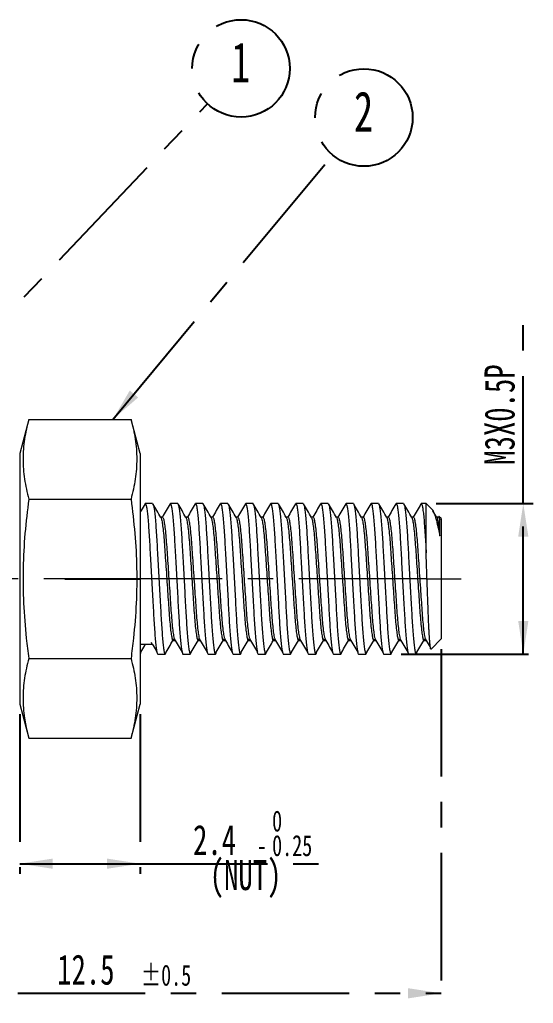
# Model space of a CAD drawing. Header units: millimetres. Extents: x 5 to 415, y 5 to 292.
# Drawn here: x 192 to 243.2, y 132.5 to 230.5 of the extents above; entities that cross this region are included whole.
import ezdxf

# ---------------------------------------------------------------- set-up
doc = ezdxf.new("R2010")
doc.units = ezdxf.units.MM
doc.linetypes.add('CENTERX2', pattern=[20.32, 12.7, -2.54, 2.54, -2.54])
doc.layers.add('CENTER_LINE', color=7, linetype='CENTERX2')
doc.styles.add('SLDTEXTSTYLE0', font='TXT', dxfattribs={"width": 0.7})
doc.dimstyles.new('SLDDIMSTYLE1', dxfattribs={"dimtxt": 3, "dimasz": 3.302, "dimexe": 0, "dimexo": 0.0625, "dimgap": 0.75, "dimtad": 1, "dimdec": 1, "dimlfac": 0.2, "dimrnd": 1e-09, "dimzin": 12, "dimdsep": 46, "dimtxsty": 'SLDTEXTSTYLE0', "dimsah": 1, "dimcen": 0.09, "dimadec": 0, "dimazin": 3, "dimtol": 1, "dimtp": 0.5, "dimtm": 0.5, "dimtfac": 1, "dimtdec": 1, "dimtofl": 0, "dimtmove": 0, "dimatfit": 3, "dimfxl": 1, "dimfrac": 2, "dimtolj": 1, "dimarcsym": 0})
doc.dimstyles.new('SLDDIMSTYLE2', dxfattribs={"dimtxt": 3, "dimasz": 3.302, "dimexe": 0, "dimexo": 0.0625, "dimgap": 0.75, "dimtad": 1, "dimlfac": 0.2, "dimrnd": 1e-09, "dimzin": 12, "dimdsep": 46, "dimtxsty": 'SLDTEXTSTYLE0', "dimsah": 1, "dimcen": 0.09, "dimadec": 0, "dimazin": 3, "dimtfac": 1, "dimtofl": 0, "dimtmove": 0, "dimatfit": 3, "dimfxl": 1, "dimfrac": 2, "dimtolj": 1, "dimtzin": 12, "dimarcsym": 0})
doc.dimstyles.new('SLDDIMSTYLE5', dxfattribs={"dimtxt": 3, "dimasz": 3.302, "dimexe": 0, "dimexo": 0.0625, "dimgap": 0.75, "dimtad": 1, "dimlfac": 0.2, "dimrnd": 1e-09, "dimzin": 12, "dimdsep": 46, "dimtxsty": 'SLDTEXTSTYLE0', "dimsah": 1, "dimcen": 0.09, "dimadec": 0, "dimazin": 3, "dimtol": 1, "dimtm": 0.25, "dimtfac": 1, "dimtofl": 0, "dimtmove": 0, "dimatfit": 3, "dimfxl": 1, "dimfrac": 2, "dimtolj": 1, "dimarcsym": 0})
doc.dimstyles.new('SLDDIMSTYLE6', dxfattribs={"dimtxt": 0.18, "dimasz": 3.302, "dimexe": 0, "dimexo": 0.0625, "dimgap": 0, "dimtad": 0, "dimtih": 1, "dimtoh": 1, "dimdec": 0, "dimrnd": 1e-09, "dimzin": 0, "dimdsep": 46, "dimtxsty": 'Standard', "dimsah": 1, "dimcen": 0.09, "dimadec": 0, "dimazin": 0, "dimtfac": 3.302, "dimtdec": 0, "dimtofl": 0, "dimtmove": 0, "dimatfit": 3, "dimfxl": 1, "dimfrac": 2, "dimtolj": 1, "dimtzin": 0, "dimarcsym": 0})

# ---------------------------------------------------------------- blocks, each defined once
blk = doc.blocks.new('_D_1')
at = {"layer": 'CENTER_LINE'}
for p, q in [((234.045, 167.784), (234.045, 132.478)), ((171.545, 141.284), (171.545, 132.478)), ((171.545, 133.478), (234.045, 133.478))]:
    blk.add_line(p, q, dxfattribs=at)
for points in [[(171.545, 133.478), (174.847, 132.97), (174.847, 133.986)], [(234.045, 133.478), (230.743, 133.986), (230.743, 132.97)]]:
    blk.add_solid(points, dxfattribs=at)
at = {"layer": 'CENTER_LINE', "attachment_point": 1, "style": 'SLDTEXTSTYLE0'}
for s, insert, char_height in [('12.5', (195.784, 137.345), 3), ('±0.5', (204.138, 136.334), 2.1)]:
    blk.add_mtext(s, dxfattribs=dict(at, insert=insert, char_height=char_height))
blk = doc.blocks.new('_D_2')
at = {"layer": 'CENTER_LINE'}
for p, q in [((242.227, 182.284), (242.227, 200.589)), ((233.545, 182.284), (243.227, 182.284)), ((242.227, 167.284), (242.227, 182.284)), ((230.045, 167.284), (243.227, 167.284))]:
    blk.add_line(p, q, dxfattribs=at)
for points in [[(242.227, 182.284), (241.719, 178.982), (242.735, 178.982)], [(242.227, 167.284), (242.735, 170.586), (241.719, 170.586)]]:
    blk.add_solid(points, dxfattribs=at)
at = {"layer": 'CENTER_LINE', "insert": (238.36, 186.147), "char_height": 3, "attachment_point": 1, "rotation": 90, "style": 'SLDTEXTSTYLE0'}
blk.add_mtext('M3X0.5P', dxfattribs=at)
blk = doc.blocks.new('_D_5')
at = {"layer": 'CENTER_LINE'}
for p, q in [((192.045, 161.284), (192.045, 145.393)), ((204.045, 161.284), (204.045, 145.393)), ((192.045, 146.393), (204.045, 146.393)), ((204.045, 146.393), (222.233, 146.393))]:
    blk.add_line(p, q, dxfattribs=at)
for points in [[(192.045, 146.393), (195.347, 145.885), (195.347, 146.901)], [(204.045, 146.393), (200.743, 146.901), (200.743, 145.885)]]:
    blk.add_solid(points, dxfattribs=at)
at = {"layer": 'CENTER_LINE', "attachment_point": 1, "style": 'SLDTEXTSTYLE0'}
for s, insert, char_height in [('0', (217.198, 151.697), 2.1), ('2.4', (209.324, 150.261), 3), ('0.25', (217.198, 149.25), 2.1), ('-', (215.67, 149.25), 2.1), ('(NUT)', (210.985, 146.766), 3)]:
    blk.add_mtext(s, dxfattribs=dict(at, insert=insert, char_height=char_height))
blk = doc.blocks.new('SW_NOTE_0_2')
at = {"layer": 'CENTER_LINE', "color": 0}
blk.add_circle((3.343, 3.524), 4.857, dxfattribs=at)
at = {"layer": 'CENTER_LINE', "color": 0, "insert": (3.317, 6.128), "char_height": 4, "attachment_point": 2, "style": 'SLDTEXTSTYLE0'}
blk.add_mtext('1', dxfattribs=at)
blk = doc.blocks.new('SW_NOTE_0_3')
at = {"layer": 'CENTER_LINE', "color": 0}
blk.add_circle((3.106, 3.735), 4.857, dxfattribs=at)
at = {"layer": 'CENTER_LINE', "color": 0, "insert": (3.079, 6.339), "char_height": 4, "attachment_point": 2, "style": 'SLDTEXTSTYLE0'}
blk.add_mtext('2', dxfattribs=at)
blk = doc.blocks.new('SW_CENTERMARKSYMBOL_1')
at = {"layer": 'CENTER_LINE', "color": 0}
for p, q in [((0, 25), (0, 32.5)), ((0, 0), (0, 12.5)), ((-25, 0), (-32.5, 0)), ((0, 0), (-12.5, 0)), ((0, 0), (0, -12.5)), ((0, 0), (12.5, 0)), ((25, 0), (32.5, 0)), ((0, -25), (0, -32.5))]:
    blk.add_line(p, q, dxfattribs=at)

msp = doc.modelspace()

# ---------------------------------------------------------------- linework, layer by layer
at = {"color": 7, "linetype": 'Continuous', "lineweight": 18}
for p, q in [((192.95, 190.661), (192.045, 187.284)), ((192.95, 190.661), (203.14, 190.661)), ((204.045, 187.284), (203.14, 190.661)), ((192.045, 187.284), (192.045, 162.284)), ((204.045, 187.284), (204.045, 162.284)), ((192.95, 182.723), (203.14, 182.723)), ((205.295, 182.284), (204.564, 182.284)), ((207.795, 182.284), (207.064, 182.284)), ((210.295, 182.284), (209.564, 182.284)), ((212.795, 182.284), (212.064, 182.284)), ((215.295, 182.284), (214.564, 182.284)), ((217.795, 182.284), (217.064, 182.284)), ((220.295, 182.284), (219.564, 182.284)), ((222.795, 182.284), (222.064, 182.284)), ((225.295, 182.284), (224.564, 182.284)), ((227.795, 182.284), (227.064, 182.284)), ((230.295, 182.284), (229.564, 182.284)), ((232.545, 182.284), (232.064, 182.284)), ((233.139, 181.69), (232.545, 182.284)), ((232.545, 177.386), (232.545, 182.284)), ((233.614, 180.898), (233.224, 181.571)), ((206.283, 180.932), (206.095, 180.932)), ((208.783, 180.932), (208.595, 180.932)), ((211.283, 180.932), (211.095, 180.932)), ((213.783, 180.932), (213.595, 180.932)), ((216.283, 180.932), (216.095, 180.932)), ((218.783, 180.932), (218.595, 180.932)), ((221.283, 180.932), (221.095, 180.932)), ((223.783, 180.932), (223.595, 180.932)), ((226.283, 180.932), (226.095, 180.932)), ((228.783, 180.932), (228.595, 180.932)), ((231.283, 180.932), (231.095, 180.932)), ((233.783, 180.932), (233.595, 180.932)), ((233.793, 180.982), (233.764, 180.932)), ((234.045, 180.784), (233.827, 181.002)), ((234.045, 180.784), (234.045, 176.866)), ((234.045, 176.866), (234.045, 168.784)), ((207.326, 168.637), (207.533, 168.637)), ((207.326, 168.637), (207.533, 168.637)), ((209.826, 168.637), (210.033, 168.637)), ((209.826, 168.637), (210.033, 168.637)), ((212.326, 168.637), (212.533, 168.637)), ((212.326, 168.637), (212.533, 168.637)), ((214.826, 168.637), (215.033, 168.637)), ((214.826, 168.637), (215.033, 168.637)), ((217.326, 168.637), (217.533, 168.637)), ((217.326, 168.637), (217.533, 168.637)), ((219.826, 168.637), (220.033, 168.637)), ((219.826, 168.637), (220.033, 168.637)), ((222.326, 168.637), (222.533, 168.637)), ((222.326, 168.637), (222.533, 168.637)), ((224.826, 168.637), (225.033, 168.637)), ((224.826, 168.637), (225.033, 168.637)), ((227.326, 168.637), (227.533, 168.637)), ((227.326, 168.637), (227.533, 168.637)), ((229.826, 168.637), (230.033, 168.637)), ((229.826, 168.637), (230.033, 168.637)), ((232.326, 168.637), (232.533, 168.637)), ((232.326, 168.637), (232.533, 168.637)), ((233.034, 167.774), (234.045, 168.784)), ((204.045, 168.284), (205.252, 168.284)), ((192.95, 166.845), (203.14, 166.845)), ((205.814, 167.284), (206.545, 167.284)), ((208.314, 167.284), (209.045, 167.284)), ((210.814, 167.284), (211.545, 167.284)), ((213.314, 167.284), (214.045, 167.284)), ((215.814, 167.284), (216.545, 167.284)), ((218.314, 167.284), (219.045, 167.284)), ((220.814, 167.284), (221.545, 167.284)), ((223.314, 167.284), (224.045, 167.284)), ((225.814, 167.284), (226.545, 167.284)), ((228.314, 167.284), (229.045, 167.284)), ((230.814, 167.284), (231.545, 167.284)), ((192.045, 162.284), (192.95, 158.907)), ((203.14, 158.907), (204.045, 162.284)), ((192.95, 158.907), (203.14, 158.907))]:
    msp.add_line(p, q, dxfattribs=at)
for points, knots in [([(192.95, 190.661), (192.867, 190.335), (192.702, 189.684), (192.523, 188.7), (192.407, 187.712), (192.367, 186.719), (192.403, 185.722), (192.517, 184.722), (192.696, 183.722), (192.865, 183.056), (192.95, 182.723)], [0, 0, 0, 0, 0.123681, 0.247461, 0.371838, 0.496383, 0.621673, 0.747143, 0.873512, 1, 1, 1, 1]), ([(203.14, 190.661), (203.222, 190.335), (203.388, 189.684), (203.566, 188.7), (203.682, 187.712), (203.723, 186.719), (203.686, 185.722), (203.573, 184.722), (203.393, 183.722), (203.224, 183.056), (203.14, 182.723)], [0, 0, 0, 0, 0.1236809, 0.2474607, 0.3718383, 0.496383, 0.6216733, 0.747143, 0.8735121, 1, 1, 1, 1]), ([(192.95, 182.723), (192.811, 181.582), (192.533, 179.298), (192.352, 175.834), (192.399, 172.345), (192.634, 169.343), (192.865, 167.514), (192.95, 166.845)], [0, 0, 0, 0, 0.216338, 0.433315, 0.652732, 0.873079, 1, 1, 1, 1]), ([(203.14, 182.723), (203.278, 181.582), (203.556, 179.298), (203.737, 175.834), (203.69, 172.345), (203.455, 169.343), (203.224, 167.514), (203.14, 166.845)], [0, 0, 0, 0, 0.2163377, 0.4333151, 0.6527321, 0.873079, 1, 1, 1, 1]), ([(204.533, 182.257), (204.402, 182.03), (204.239, 181.75), (204.076, 181.469), (204.045, 181.415)], [0, 0, 0, 0, 0.807184, 1, 1, 1, 1]), ([(204.532, 182.235), (204.543, 182.257), (204.573, 182.316), (204.621, 182.219), (204.684, 181.956), (204.75, 181.498), (204.817, 180.869), (204.882, 180.091), (204.944, 179.198), (204.999, 178.21), (205.059, 177.135), (205.123, 175.982), (205.189, 174.784), (205.256, 173.586), (205.32, 172.433), (205.379, 171.359), (205.435, 170.37), (205.496, 169.477), (205.561, 168.699), (205.628, 168.069), (205.694, 167.616), (205.757, 167.335), (205.795, 167.301), (205.814, 167.284)], [0, 0, 0, 0, 0.0263893, 0.0737321, 0.1224736, 0.1720523, 0.2218448, 0.2712115, 0.319545, 0.3665207, 0.4143868, 0.4634736, 0.5131947, 0.5629157, 0.6120025, 0.6598686, 0.7068443, 0.7551778, 0.8045445, 0.854337, 0.9039157, 0.9526572, 1, 1, 1, 1]), ([(206.114, 180.898), (205.983, 181.125), (205.72, 181.578), (205.457, 182.03), (205.326, 182.257)], [0, 0, 0, 0, 0.499837, 1, 1, 1, 1]), ([(205.327, 182.235), (205.335, 182.226), (205.363, 182.194), (205.415, 181.948), (205.481, 181.5), (205.548, 180.869), (205.613, 180.091), (205.674, 179.198), (205.729, 178.21), (205.789, 177.135), (205.853, 175.982), (205.92, 174.784), (205.986, 173.586), (206.05, 172.433), (206.11, 171.359), (206.165, 170.37), (206.227, 169.477), (206.292, 168.699), (206.359, 168.069), (206.425, 167.614), (206.488, 167.341), (206.547, 167.26), (206.594, 167.306), (206.625, 167.465), (206.632, 167.502)], [0, 0, 0, 0, 0.020587, 0.068475, 0.117186, 0.166107, 0.214609, 0.262097, 0.30825, 0.355279, 0.403506, 0.452357, 0.501208, 0.549435, 0.596464, 0.642617, 0.690104, 0.738607, 0.787528, 0.836239, 0.884127, 0.930641, 0.983841, 1, 1, 1, 1]), ([(207.033, 182.257), (206.902, 182.03), (206.645, 181.589), (206.389, 181.147), (206.264, 180.932)], [0, 0, 0, 0, 0.512694, 1, 1, 1, 1]), ([(207.032, 182.235), (207.043, 182.257), (207.073, 182.316), (207.121, 182.219), (207.184, 181.956), (207.25, 181.498), (207.317, 180.869), (207.382, 180.091), (207.444, 179.198), (207.499, 178.21), (207.559, 177.135), (207.623, 175.982), (207.689, 174.784), (207.756, 173.586), (207.82, 172.433), (207.879, 171.359), (207.935, 170.37), (207.996, 169.477), (208.061, 168.699), (208.128, 168.069), (208.194, 167.616), (208.257, 167.335), (208.295, 167.301), (208.314, 167.284)], [0, 0, 0, 0, 0.0263893, 0.0737321, 0.1224736, 0.1720523, 0.2218448, 0.2712115, 0.319545, 0.3665207, 0.4143868, 0.4634736, 0.5131947, 0.5629157, 0.6120025, 0.6598686, 0.7068443, 0.7551778, 0.8045445, 0.854337, 0.9039157, 0.9526572, 1, 1, 1, 1]), ([(208.614, 180.898), (208.483, 181.125), (208.22, 181.578), (207.957, 182.03), (207.826, 182.257)], [0, 0, 0, 0, 0.499837, 1, 1, 1, 1]), ([(207.827, 182.235), (207.835, 182.226), (207.863, 182.194), (207.915, 181.948), (207.981, 181.5), (208.048, 180.869), (208.113, 180.091), (208.174, 179.198), (208.229, 178.21), (208.289, 177.135), (208.353, 175.982), (208.42, 174.784), (208.486, 173.586), (208.55, 172.433), (208.61, 171.359), (208.665, 170.37), (208.727, 169.477), (208.792, 168.699), (208.859, 168.069), (208.925, 167.614), (208.988, 167.341), (209.047, 167.26), (209.094, 167.306), (209.125, 167.465), (209.132, 167.502)], [0, 0, 0, 0, 0.020587, 0.068475, 0.117186, 0.166107, 0.214609, 0.262097, 0.30825, 0.355279, 0.403506, 0.452357, 0.501208, 0.549435, 0.596464, 0.642617, 0.690104, 0.738607, 0.787528, 0.836239, 0.884127, 0.930641, 0.983841, 1, 1, 1, 1]), ([(209.533, 182.257), (209.402, 182.03), (209.145, 181.589), (208.889, 181.147), (208.764, 180.932)], [0, 0, 0, 0, 0.512694, 1, 1, 1, 1]), ([(209.532, 182.235), (209.543, 182.257), (209.573, 182.316), (209.621, 182.219), (209.684, 181.956), (209.75, 181.498), (209.817, 180.869), (209.882, 180.091), (209.944, 179.198), (209.999, 178.21), (210.059, 177.135), (210.123, 175.982), (210.189, 174.784), (210.256, 173.586), (210.32, 172.433), (210.379, 171.359), (210.435, 170.37), (210.496, 169.477), (210.561, 168.699), (210.628, 168.069), (210.694, 167.616), (210.757, 167.335), (210.795, 167.301), (210.814, 167.284)], [0, 0, 0, 0, 0.026389, 0.073732, 0.122474, 0.172052, 0.221845, 0.271211, 0.319545, 0.366521, 0.414387, 0.463474, 0.513195, 0.562916, 0.612003, 0.659869, 0.706844, 0.755178, 0.804545, 0.854337, 0.903916, 0.952657, 1, 1, 1, 1]), ([(210.295, 182.284), (210.314, 182.267), (210.352, 182.233), (210.415, 181.952), (210.481, 181.499), (210.548, 180.869), (210.613, 180.091), (210.674, 179.198), (210.729, 178.21), (210.789, 177.135), (210.853, 175.982), (210.92, 174.784), (210.986, 173.586), (211.05, 172.433), (211.11, 171.359), (211.165, 170.37), (211.227, 169.477), (211.292, 168.699), (211.359, 168.069), (211.425, 167.614), (211.488, 167.341), (211.547, 167.26), (211.594, 167.306), (211.625, 167.465), (211.632, 167.502)], [0, 0, 0, 0, 0.045339, 0.092017, 0.139497, 0.187181, 0.234458, 0.280745, 0.325732, 0.371572, 0.418581, 0.466197, 0.513813, 0.560822, 0.606662, 0.651649, 0.697936, 0.745213, 0.792898, 0.840377, 0.887056, 0.932394, 0.984249, 1, 1, 1, 1]), ([(211.114, 180.898), (210.983, 181.125), (210.72, 181.578), (210.457, 182.03), (210.326, 182.257)], [0, 0, 0, 0, 0.499837, 1, 1, 1, 1]), ([(212.033, 182.257), (211.902, 182.03), (211.645, 181.589), (211.389, 181.147), (211.264, 180.932)], [0, 0, 0, 0, 0.512694, 1, 1, 1, 1]), ([(212.032, 182.235), (212.043, 182.257), (212.073, 182.316), (212.121, 182.219), (212.184, 181.956), (212.25, 181.498), (212.317, 180.869), (212.382, 180.091), (212.444, 179.198), (212.499, 178.21), (212.559, 177.135), (212.623, 175.982), (212.689, 174.784), (212.756, 173.586), (212.82, 172.433), (212.879, 171.359), (212.935, 170.37), (212.996, 169.477), (213.061, 168.699), (213.128, 168.069), (213.194, 167.616), (213.257, 167.335), (213.295, 167.301), (213.314, 167.284)], [0, 0, 0, 0, 0.026389, 0.073732, 0.122474, 0.172052, 0.221845, 0.271211, 0.319545, 0.366521, 0.414387, 0.463474, 0.513195, 0.562916, 0.612003, 0.659869, 0.706844, 0.755178, 0.804545, 0.854337, 0.903916, 0.952657, 1, 1, 1, 1]), ([(213.614, 180.898), (213.483, 181.125), (213.22, 181.578), (212.957, 182.03), (212.826, 182.257)], [0, 0, 0, 0, 0.499837, 1, 1, 1, 1]), ([(212.827, 182.235), (212.835, 182.226), (212.863, 182.194), (212.915, 181.948), (212.981, 181.5), (213.048, 180.869), (213.113, 180.091), (213.174, 179.198), (213.229, 178.21), (213.289, 177.135), (213.353, 175.982), (213.42, 174.784), (213.486, 173.586), (213.55, 172.433), (213.61, 171.359), (213.665, 170.37), (213.727, 169.477), (213.792, 168.699), (213.859, 168.069), (213.925, 167.614), (213.988, 167.341), (214.047, 167.26), (214.094, 167.306), (214.125, 167.465), (214.132, 167.502)], [0, 0, 0, 0, 0.020587, 0.068475, 0.117186, 0.166107, 0.214609, 0.262097, 0.30825, 0.355279, 0.403506, 0.452357, 0.501208, 0.549435, 0.596464, 0.642617, 0.690104, 0.738607, 0.787528, 0.836239, 0.884127, 0.930641, 0.983841, 1, 1, 1, 1]), ([(214.533, 182.257), (214.402, 182.03), (214.145, 181.589), (213.889, 181.147), (213.764, 180.932)], [0, 0, 0, 0, 0.512694, 1, 1, 1, 1]), ([(214.532, 182.235), (214.543, 182.257), (214.573, 182.316), (214.621, 182.219), (214.684, 181.956), (214.75, 181.498), (214.817, 180.869), (214.882, 180.091), (214.944, 179.198), (214.999, 178.21), (215.059, 177.135), (215.123, 175.982), (215.189, 174.784), (215.256, 173.586), (215.32, 172.433), (215.379, 171.359), (215.435, 170.37), (215.496, 169.477), (215.561, 168.699), (215.628, 168.069), (215.694, 167.616), (215.757, 167.335), (215.795, 167.301), (215.814, 167.284)], [0, 0, 0, 0, 0.026389, 0.073732, 0.122474, 0.172052, 0.221845, 0.271211, 0.319545, 0.366521, 0.414387, 0.463474, 0.513195, 0.562916, 0.612003, 0.659869, 0.706844, 0.755178, 0.804545, 0.854337, 0.903916, 0.952657, 1, 1, 1, 1]), ([(216.114, 180.898), (215.983, 181.125), (215.72, 181.578), (215.457, 182.03), (215.326, 182.257)], [0, 0, 0, 0, 0.499837, 1, 1, 1, 1]), ([(215.327, 182.235), (215.335, 182.226), (215.363, 182.194), (215.415, 181.948), (215.481, 181.5), (215.548, 180.869), (215.613, 180.091), (215.674, 179.198), (215.729, 178.21), (215.789, 177.135), (215.853, 175.982), (215.92, 174.784), (215.986, 173.586), (216.05, 172.433), (216.11, 171.359), (216.165, 170.37), (216.227, 169.477), (216.292, 168.699), (216.359, 168.069), (216.425, 167.614), (216.488, 167.341), (216.547, 167.26), (216.594, 167.306), (216.625, 167.465), (216.632, 167.502)], [0, 0, 0, 0, 0.020587, 0.068475, 0.117186, 0.166107, 0.214609, 0.262097, 0.30825, 0.355279, 0.403506, 0.452357, 0.501208, 0.549435, 0.596464, 0.642617, 0.690104, 0.738607, 0.787528, 0.836239, 0.884127, 0.930641, 0.983841, 1, 1, 1, 1]), ([(217.033, 182.257), (216.902, 182.03), (216.645, 181.589), (216.389, 181.147), (216.264, 180.932)], [0, 0, 0, 0, 0.512694, 1, 1, 1, 1]), ([(217.032, 182.235), (217.043, 182.257), (217.073, 182.316), (217.121, 182.219), (217.184, 181.956), (217.25, 181.498), (217.317, 180.869), (217.382, 180.091), (217.444, 179.198), (217.499, 178.21), (217.559, 177.135), (217.623, 175.982), (217.689, 174.784), (217.756, 173.586), (217.82, 172.433), (217.879, 171.359), (217.935, 170.37), (217.996, 169.477), (218.061, 168.699), (218.128, 168.069), (218.194, 167.616), (218.257, 167.335), (218.295, 167.301), (218.314, 167.284)], [0, 0, 0, 0, 0.026389, 0.073732, 0.122474, 0.172052, 0.221845, 0.271211, 0.319545, 0.366521, 0.414387, 0.463474, 0.513195, 0.562916, 0.612003, 0.659869, 0.706844, 0.755178, 0.804545, 0.854337, 0.903916, 0.952657, 1, 1, 1, 1]), ([(218.614, 180.898), (218.483, 181.125), (218.22, 181.578), (217.957, 182.03), (217.826, 182.257)], [0, 0, 0, 0, 0.499837, 1, 1, 1, 1]), ([(217.827, 182.235), (217.835, 182.226), (217.863, 182.194), (217.915, 181.948), (217.981, 181.5), (218.048, 180.869), (218.113, 180.091), (218.174, 179.198), (218.229, 178.21), (218.289, 177.135), (218.353, 175.982), (218.42, 174.784), (218.486, 173.586), (218.55, 172.433), (218.61, 171.359), (218.665, 170.37), (218.727, 169.477), (218.792, 168.699), (218.859, 168.069), (218.925, 167.614), (218.988, 167.341), (219.047, 167.26), (219.094, 167.306), (219.125, 167.465), (219.132, 167.502)], [0, 0, 0, 0, 0.020587, 0.068475, 0.117186, 0.166107, 0.214609, 0.262097, 0.30825, 0.355279, 0.403506, 0.452357, 0.501208, 0.549435, 0.596464, 0.642617, 0.690104, 0.738607, 0.787528, 0.836239, 0.884127, 0.930641, 0.983841, 1, 1, 1, 1]), ([(219.533, 182.257), (219.402, 182.03), (219.145, 181.589), (218.889, 181.147), (218.764, 180.932)], [0, 0, 0, 0, 0.512694, 1, 1, 1, 1]), ([(219.532, 182.235), (219.543, 182.257), (219.573, 182.316), (219.621, 182.219), (219.684, 181.956), (219.75, 181.498), (219.817, 180.869), (219.882, 180.091), (219.944, 179.198), (219.999, 178.21), (220.059, 177.135), (220.123, 175.982), (220.189, 174.784), (220.256, 173.586), (220.32, 172.433), (220.379, 171.359), (220.435, 170.37), (220.496, 169.477), (220.561, 168.699), (220.628, 168.069), (220.694, 167.616), (220.757, 167.335), (220.795, 167.301), (220.814, 167.284)], [0, 0, 0, 0, 0.026389, 0.073732, 0.122474, 0.172052, 0.221845, 0.271211, 0.319545, 0.366521, 0.414387, 0.463474, 0.513195, 0.562916, 0.612003, 0.659869, 0.706844, 0.755178, 0.804545, 0.854337, 0.903916, 0.952657, 1, 1, 1, 1]), ([(221.114, 180.898), (220.983, 181.125), (220.72, 181.578), (220.457, 182.03), (220.326, 182.257)], [0, 0, 0, 0, 0.499837, 1, 1, 1, 1]), ([(220.327, 182.235), (220.335, 182.226), (220.363, 182.194), (220.415, 181.948), (220.481, 181.5), (220.548, 180.869), (220.613, 180.091), (220.674, 179.198), (220.729, 178.21), (220.789, 177.135), (220.853, 175.982), (220.92, 174.784), (220.986, 173.586), (221.05, 172.433), (221.11, 171.359), (221.165, 170.37), (221.227, 169.477), (221.292, 168.699), (221.359, 168.069), (221.425, 167.614), (221.488, 167.341), (221.547, 167.26), (221.594, 167.306), (221.625, 167.465), (221.632, 167.502)], [0, 0, 0, 0, 0.020587, 0.068475, 0.117186, 0.166107, 0.214609, 0.262097, 0.30825, 0.355279, 0.403506, 0.452357, 0.501208, 0.549435, 0.596464, 0.642617, 0.690104, 0.738607, 0.787528, 0.836239, 0.884127, 0.930641, 0.983841, 1, 1, 1, 1]), ([(222.033, 182.257), (221.902, 182.03), (221.645, 181.589), (221.389, 181.147), (221.264, 180.932)], [0, 0, 0, 0, 0.512694, 1, 1, 1, 1]), ([(222.032, 182.235), (222.043, 182.257), (222.073, 182.316), (222.121, 182.219), (222.184, 181.956), (222.25, 181.498), (222.317, 180.869), (222.382, 180.091), (222.444, 179.198), (222.499, 178.21), (222.559, 177.135), (222.623, 175.982), (222.689, 174.784), (222.756, 173.586), (222.82, 172.433), (222.879, 171.359), (222.935, 170.37), (222.996, 169.477), (223.061, 168.699), (223.128, 168.069), (223.194, 167.616), (223.257, 167.335), (223.295, 167.301), (223.314, 167.284)], [0, 0, 0, 0, 0.026389, 0.073732, 0.122474, 0.172052, 0.221845, 0.271211, 0.319545, 0.366521, 0.414387, 0.463474, 0.513195, 0.562916, 0.612003, 0.659869, 0.706844, 0.755178, 0.804545, 0.854337, 0.903916, 0.952657, 1, 1, 1, 1]), ([(223.614, 180.898), (223.483, 181.125), (223.22, 181.578), (222.957, 182.03), (222.826, 182.257)], [0, 0, 0, 0, 0.499837, 1, 1, 1, 1]), ([(222.827, 182.235), (222.835, 182.226), (222.863, 182.194), (222.915, 181.948), (222.981, 181.5), (223.048, 180.869), (223.113, 180.091), (223.174, 179.198), (223.229, 178.21), (223.289, 177.135), (223.353, 175.982), (223.42, 174.784), (223.486, 173.586), (223.55, 172.433), (223.61, 171.359), (223.665, 170.37), (223.727, 169.477), (223.792, 168.699), (223.859, 168.069), (223.925, 167.614), (223.988, 167.341), (224.047, 167.26), (224.094, 167.306), (224.125, 167.465), (224.132, 167.502)], [0, 0, 0, 0, 0.020587, 0.068475, 0.117186, 0.166107, 0.214609, 0.262097, 0.30825, 0.355279, 0.403506, 0.452357, 0.501208, 0.549435, 0.596464, 0.642617, 0.690104, 0.738607, 0.787528, 0.836239, 0.884127, 0.930641, 0.983841, 1, 1, 1, 1]), ([(224.533, 182.257), (224.402, 182.03), (224.145, 181.589), (223.889, 181.147), (223.764, 180.932)], [0, 0, 0, 0, 0.512694, 1, 1, 1, 1]), ([(224.532, 182.235), (224.543, 182.257), (224.573, 182.316), (224.621, 182.219), (224.684, 181.956), (224.75, 181.498), (224.817, 180.869), (224.882, 180.091), (224.944, 179.198), (224.999, 178.21), (225.059, 177.135), (225.123, 175.982), (225.189, 174.784), (225.256, 173.586), (225.32, 172.433), (225.379, 171.359), (225.435, 170.37), (225.496, 169.477), (225.561, 168.699), (225.628, 168.069), (225.694, 167.616), (225.757, 167.335), (225.795, 167.301), (225.814, 167.284)], [0, 0, 0, 0, 0.026389, 0.073732, 0.122474, 0.172052, 0.221845, 0.271211, 0.319545, 0.366521, 0.414387, 0.463474, 0.513195, 0.562916, 0.612003, 0.659869, 0.706844, 0.755178, 0.804545, 0.854337, 0.903916, 0.952657, 1, 1, 1, 1]), ([(226.114, 180.898), (225.983, 181.125), (225.72, 181.578), (225.457, 182.03), (225.326, 182.257)], [0, 0, 0, 0, 0.499837, 1, 1, 1, 1]), ([(225.327, 182.235), (225.335, 182.226), (225.363, 182.194), (225.415, 181.948), (225.481, 181.5), (225.548, 180.869), (225.613, 180.091), (225.674, 179.198), (225.729, 178.21), (225.789, 177.135), (225.853, 175.982), (225.92, 174.784), (225.986, 173.586), (226.05, 172.433), (226.11, 171.359), (226.165, 170.37), (226.227, 169.477), (226.292, 168.699), (226.359, 168.069), (226.425, 167.614), (226.488, 167.341), (226.547, 167.26), (226.594, 167.306), (226.625, 167.465), (226.632, 167.502)], [0, 0, 0, 0, 0.020587, 0.068475, 0.117186, 0.166107, 0.214609, 0.262097, 0.30825, 0.355279, 0.403506, 0.452357, 0.501208, 0.549435, 0.596464, 0.642617, 0.690104, 0.738607, 0.787528, 0.836239, 0.884127, 0.930641, 0.983841, 1, 1, 1, 1]), ([(227.033, 182.257), (226.902, 182.03), (226.645, 181.589), (226.389, 181.147), (226.264, 180.932)], [0, 0, 0, 0, 0.512694, 1, 1, 1, 1]), ([(227.032, 182.235), (227.043, 182.257), (227.073, 182.316), (227.121, 182.219), (227.184, 181.956), (227.25, 181.498), (227.317, 180.869), (227.382, 180.091), (227.444, 179.198), (227.499, 178.21), (227.559, 177.135), (227.623, 175.982), (227.689, 174.784), (227.756, 173.586), (227.82, 172.433), (227.879, 171.359), (227.935, 170.37), (227.996, 169.477), (228.061, 168.699), (228.128, 168.069), (228.194, 167.616), (228.257, 167.335), (228.295, 167.301), (228.314, 167.284)], [0, 0, 0, 0, 0.026389, 0.073732, 0.122474, 0.172052, 0.221845, 0.271211, 0.319545, 0.366521, 0.414387, 0.463474, 0.513195, 0.562916, 0.612003, 0.659869, 0.706844, 0.755178, 0.804545, 0.854337, 0.903916, 0.952657, 1, 1, 1, 1]), ([(228.614, 180.898), (228.483, 181.125), (228.22, 181.578), (227.957, 182.03), (227.826, 182.257)], [0, 0, 0, 0, 0.499837, 1, 1, 1, 1]), ([(227.827, 182.235), (227.835, 182.226), (227.863, 182.194), (227.915, 181.948), (227.981, 181.5), (228.048, 180.869), (228.113, 180.091), (228.174, 179.198), (228.229, 178.21), (228.289, 177.135), (228.353, 175.982), (228.42, 174.784), (228.486, 173.586), (228.55, 172.433), (228.61, 171.359), (228.665, 170.37), (228.727, 169.477), (228.792, 168.699), (228.859, 168.069), (228.925, 167.614), (228.988, 167.341), (229.047, 167.26), (229.094, 167.306), (229.125, 167.465), (229.132, 167.502)], [0, 0, 0, 0, 0.020587, 0.068475, 0.117186, 0.166107, 0.214609, 0.262097, 0.30825, 0.355279, 0.403506, 0.452357, 0.501208, 0.549435, 0.596464, 0.642617, 0.690104, 0.738607, 0.787528, 0.836239, 0.884127, 0.930641, 0.983841, 1, 1, 1, 1]), ([(229.533, 182.257), (229.402, 182.03), (229.145, 181.589), (228.889, 181.147), (228.764, 180.932)], [0, 0, 0, 0, 0.512694, 1, 1, 1, 1]), ([(229.532, 182.235), (229.543, 182.257), (229.573, 182.316), (229.621, 182.219), (229.684, 181.956), (229.75, 181.498), (229.817, 180.869), (229.882, 180.091), (229.944, 179.198), (229.999, 178.21), (230.059, 177.135), (230.123, 175.982), (230.189, 174.784), (230.256, 173.586), (230.32, 172.433), (230.379, 171.359), (230.435, 170.37), (230.496, 169.477), (230.561, 168.699), (230.628, 168.069), (230.694, 167.616), (230.757, 167.335), (230.795, 167.301), (230.814, 167.284)], [0, 0, 0, 0, 0.026389, 0.073732, 0.122474, 0.172052, 0.221845, 0.271211, 0.319545, 0.366521, 0.414387, 0.463474, 0.513195, 0.562916, 0.612003, 0.659869, 0.706844, 0.755178, 0.804545, 0.854337, 0.903916, 0.952657, 1, 1, 1, 1]), ([(231.114, 180.898), (230.983, 181.125), (230.72, 181.578), (230.457, 182.03), (230.326, 182.257)], [0, 0, 0, 0, 0.499837, 1, 1, 1, 1]), ([(230.327, 182.235), (230.335, 182.226), (230.363, 182.194), (230.415, 181.948), (230.481, 181.5), (230.548, 180.869), (230.613, 180.091), (230.674, 179.198), (230.729, 178.21), (230.789, 177.135), (230.853, 175.982), (230.92, 174.784), (230.986, 173.586), (231.05, 172.433), (231.11, 171.359), (231.165, 170.37), (231.227, 169.477), (231.292, 168.699), (231.359, 168.069), (231.425, 167.614), (231.488, 167.341), (231.547, 167.26), (231.594, 167.306), (231.625, 167.465), (231.632, 167.502)], [0, 0, 0, 0, 0.020587, 0.068475, 0.117186, 0.166107, 0.214609, 0.262097, 0.30825, 0.355279, 0.403506, 0.452357, 0.501208, 0.549435, 0.596464, 0.642617, 0.690104, 0.738607, 0.787528, 0.836239, 0.884127, 0.930641, 0.983841, 1, 1, 1, 1]), ([(232.033, 182.257), (231.902, 182.03), (231.645, 181.589), (231.389, 181.147), (231.264, 180.932)], [0, 0, 0, 0, 0.512694, 1, 1, 1, 1]), ([(232.032, 182.235), (232.043, 182.257), (232.073, 182.316), (232.121, 182.219), (232.184, 181.956), (232.25, 181.498), (232.317, 180.869), (232.382, 180.091), (232.444, 179.197), (232.495, 178.287), (232.529, 177.662), (232.545, 177.386)], [0, 0, 0, 0, 0.06542, 0.182783, 0.303615, 0.426521, 0.549958, 0.672339, 0.792158, 0.908612, 1, 1, 1, 1]), ([(233.136, 181.687), (233.142, 181.683), (233.162, 181.669), (233.219, 181.584), (233.3, 181.428), (233.4, 181.16), (233.475, 180.922), (233.56, 180.618), (233.644, 180.287), (233.754, 179.796), (233.835, 179.402), (233.887, 179.126), (233.897, 179.072)], [0, 0, 0, 0, 0.028038, 0.088307, 0.25837, 0.374078, 0.491925, 0.551214, 0.702805, 0.8055, 0.961957, 1, 1, 1, 1]), ([(206.115, 180.871), (206.126, 180.858), (206.162, 180.817), (206.229, 180.498), (206.312, 179.928), (206.394, 179.146), (206.47, 178.215), (206.539, 177.162), (206.618, 176.007), (206.701, 174.784), (206.783, 173.561), (206.862, 172.407), (206.932, 171.353), (207.007, 170.422), (207.089, 169.641), (207.173, 169.065), (207.253, 168.703), (207.302, 168.658), (207.326, 168.637)], [0, 0, 0, 0, 0.02891, 0.094121, 0.160211, 0.225858, 0.289794, 0.352319, 0.416957, 0.482899, 0.54884, 0.613478, 0.676003, 0.739939, 0.805586, 0.871676, 0.936887, 1, 1, 1, 1]), ([(206.283, 180.932), (206.307, 180.91), (206.356, 180.865), (206.436, 180.503), (206.52, 179.927), (206.601, 179.147), (206.677, 178.215), (206.747, 177.162), (206.826, 176.007), (206.908, 174.784), (206.991, 173.561), (207.07, 172.406), (207.139, 171.353), (207.215, 170.42), (207.297, 169.647), (207.375, 169.089), (207.422, 168.906), (207.443, 168.827)], [0, 0, 0, 0, 0.065982, 0.134158, 0.203252, 0.271884, 0.338726, 0.404094, 0.47167, 0.54061, 0.609549, 0.677125, 0.742493, 0.809335, 0.877967, 0.947062, 1, 1, 1, 1]), ([(208.615, 180.871), (208.626, 180.858), (208.662, 180.817), (208.729, 180.498), (208.812, 179.928), (208.894, 179.146), (208.97, 178.215), (209.039, 177.162), (209.118, 176.007), (209.201, 174.784), (209.283, 173.561), (209.362, 172.407), (209.432, 171.353), (209.507, 170.422), (209.589, 169.641), (209.673, 169.065), (209.753, 168.703), (209.802, 168.658), (209.826, 168.637)], [0, 0, 0, 0, 0.02891, 0.094121, 0.160211, 0.225858, 0.289794, 0.352319, 0.416957, 0.482899, 0.54884, 0.613478, 0.676003, 0.739939, 0.805586, 0.871676, 0.936887, 1, 1, 1, 1]), ([(208.783, 180.932), (208.807, 180.91), (208.856, 180.865), (208.936, 180.503), (209.02, 179.927), (209.101, 179.147), (209.177, 178.215), (209.247, 177.162), (209.326, 176.007), (209.408, 174.784), (209.491, 173.561), (209.57, 172.406), (209.639, 171.353), (209.715, 170.42), (209.797, 169.647), (209.875, 169.089), (209.922, 168.906), (209.943, 168.827)], [0, 0, 0, 0, 0.065982, 0.134158, 0.203252, 0.271884, 0.338726, 0.404094, 0.47167, 0.54061, 0.609549, 0.677125, 0.742493, 0.809335, 0.877967, 0.947062, 1, 1, 1, 1]), ([(211.115, 180.871), (211.126, 180.858), (211.162, 180.817), (211.229, 180.498), (211.312, 179.928), (211.394, 179.146), (211.47, 178.215), (211.539, 177.162), (211.618, 176.007), (211.701, 174.784), (211.783, 173.561), (211.862, 172.407), (211.932, 171.353), (212.007, 170.422), (212.089, 169.641), (212.173, 169.065), (212.253, 168.703), (212.302, 168.658), (212.326, 168.637)], [0, 0, 0, 0, 0.02891, 0.094121, 0.160211, 0.225858, 0.289794, 0.352319, 0.416957, 0.482899, 0.54884, 0.613478, 0.676003, 0.739939, 0.805586, 0.871676, 0.936887, 1, 1, 1, 1]), ([(211.283, 180.932), (211.307, 180.91), (211.356, 180.865), (211.436, 180.503), (211.52, 179.927), (211.601, 179.147), (211.677, 178.215), (211.747, 177.162), (211.826, 176.007), (211.908, 174.784), (211.991, 173.561), (212.07, 172.406), (212.139, 171.353), (212.215, 170.42), (212.297, 169.647), (212.375, 169.089), (212.422, 168.906), (212.443, 168.827)], [0, 0, 0, 0, 0.065982, 0.134158, 0.203252, 0.271884, 0.338726, 0.404094, 0.47167, 0.54061, 0.609549, 0.677125, 0.742493, 0.809335, 0.877967, 0.947062, 1, 1, 1, 1]), ([(213.615, 180.871), (213.626, 180.858), (213.662, 180.817), (213.729, 180.498), (213.812, 179.928), (213.894, 179.146), (213.97, 178.215), (214.039, 177.162), (214.118, 176.007), (214.201, 174.784), (214.283, 173.561), (214.362, 172.407), (214.432, 171.353), (214.507, 170.422), (214.589, 169.641), (214.673, 169.065), (214.753, 168.703), (214.802, 168.658), (214.826, 168.637)], [0, 0, 0, 0, 0.02891, 0.094121, 0.160211, 0.225858, 0.289794, 0.352319, 0.416957, 0.482899, 0.54884, 0.613478, 0.676003, 0.739939, 0.805586, 0.871676, 0.936887, 1, 1, 1, 1]), ([(213.783, 180.932), (213.807, 180.91), (213.856, 180.865), (213.936, 180.503), (214.02, 179.927), (214.101, 179.147), (214.177, 178.215), (214.247, 177.162), (214.326, 176.007), (214.408, 174.784), (214.491, 173.561), (214.57, 172.406), (214.639, 171.353), (214.715, 170.42), (214.797, 169.647), (214.875, 169.089), (214.922, 168.906), (214.943, 168.827)], [0, 0, 0, 0, 0.065982, 0.134158, 0.203252, 0.271884, 0.338726, 0.404094, 0.47167, 0.54061, 0.609549, 0.677125, 0.742493, 0.809335, 0.877967, 0.947062, 1, 1, 1, 1]), ([(216.115, 180.871), (216.126, 180.858), (216.162, 180.817), (216.229, 180.498), (216.312, 179.928), (216.394, 179.146), (216.47, 178.215), (216.539, 177.162), (216.618, 176.007), (216.701, 174.784), (216.783, 173.561), (216.862, 172.407), (216.932, 171.353), (217.007, 170.422), (217.089, 169.641), (217.173, 169.065), (217.253, 168.703), (217.302, 168.658), (217.326, 168.637)], [0, 0, 0, 0, 0.02891, 0.094121, 0.160211, 0.225858, 0.289794, 0.352319, 0.416957, 0.482899, 0.54884, 0.613478, 0.676003, 0.739939, 0.805586, 0.871676, 0.936887, 1, 1, 1, 1]), ([(216.283, 180.932), (216.307, 180.91), (216.356, 180.865), (216.436, 180.503), (216.52, 179.927), (216.601, 179.147), (216.677, 178.215), (216.747, 177.162), (216.826, 176.007), (216.908, 174.784), (216.991, 173.561), (217.07, 172.406), (217.139, 171.353), (217.215, 170.42), (217.297, 169.647), (217.375, 169.089), (217.422, 168.906), (217.443, 168.827)], [0, 0, 0, 0, 0.0659821, 0.1341576, 0.2032519, 0.2718838, 0.338726, 0.4040937, 0.4716701, 0.5406096, 0.6095491, 0.6771255, 0.7424932, 0.8093354, 0.8779673, 0.9470616, 1, 1, 1, 1]), ([(218.615, 180.871), (218.626, 180.858), (218.662, 180.817), (218.729, 180.498), (218.812, 179.928), (218.894, 179.146), (218.97, 178.215), (219.039, 177.162), (219.118, 176.007), (219.201, 174.784), (219.283, 173.561), (219.362, 172.407), (219.432, 171.353), (219.507, 170.422), (219.589, 169.641), (219.673, 169.065), (219.753, 168.703), (219.802, 168.658), (219.826, 168.637)], [0, 0, 0, 0, 0.0289103, 0.0941211, 0.1602109, 0.2258583, 0.2897939, 0.3523192, 0.416957, 0.4828987, 0.5488404, 0.6134782, 0.6760034, 0.739939, 0.8055864, 0.8716762, 0.9368871, 1, 1, 1, 1]), ([(218.783, 180.932), (218.807, 180.91), (218.856, 180.865), (218.936, 180.503), (219.02, 179.927), (219.101, 179.147), (219.177, 178.215), (219.247, 177.162), (219.326, 176.007), (219.408, 174.784), (219.491, 173.561), (219.57, 172.406), (219.639, 171.353), (219.715, 170.42), (219.797, 169.647), (219.875, 169.089), (219.922, 168.906), (219.943, 168.827)], [0, 0, 0, 0, 0.0659821, 0.1341576, 0.2032519, 0.2718838, 0.338726, 0.4040937, 0.4716701, 0.5406096, 0.6095491, 0.6771255, 0.7424932, 0.8093354, 0.8779673, 0.9470616, 1, 1, 1, 1]), ([(221.115, 180.871), (221.126, 180.858), (221.162, 180.817), (221.229, 180.498), (221.312, 179.928), (221.394, 179.146), (221.47, 178.215), (221.539, 177.162), (221.618, 176.007), (221.701, 174.784), (221.783, 173.561), (221.862, 172.407), (221.932, 171.353), (222.007, 170.422), (222.089, 169.641), (222.173, 169.065), (222.253, 168.703), (222.302, 168.658), (222.326, 168.637)], [0, 0, 0, 0, 0.02891, 0.094121, 0.160211, 0.225858, 0.289794, 0.352319, 0.416957, 0.482899, 0.54884, 0.613478, 0.676003, 0.739939, 0.805586, 0.871676, 0.936887, 1, 1, 1, 1]), ([(221.283, 180.932), (221.307, 180.91), (221.356, 180.865), (221.436, 180.503), (221.52, 179.927), (221.601, 179.147), (221.677, 178.215), (221.747, 177.162), (221.826, 176.007), (221.908, 174.784), (221.991, 173.561), (222.07, 172.406), (222.139, 171.353), (222.215, 170.42), (222.297, 169.647), (222.375, 169.089), (222.422, 168.906), (222.443, 168.827)], [0, 0, 0, 0, 0.065982, 0.134158, 0.203252, 0.271884, 0.338726, 0.404094, 0.47167, 0.54061, 0.609549, 0.677125, 0.742493, 0.809335, 0.877967, 0.947062, 1, 1, 1, 1]), ([(223.615, 180.871), (223.626, 180.858), (223.662, 180.817), (223.729, 180.498), (223.812, 179.928), (223.894, 179.146), (223.97, 178.215), (224.039, 177.162), (224.118, 176.007), (224.201, 174.784), (224.283, 173.561), (224.362, 172.407), (224.432, 171.353), (224.507, 170.422), (224.589, 169.641), (224.673, 169.065), (224.753, 168.703), (224.802, 168.658), (224.826, 168.637)], [0, 0, 0, 0, 0.02891, 0.094121, 0.160211, 0.225858, 0.289794, 0.352319, 0.416957, 0.482899, 0.54884, 0.613478, 0.676003, 0.739939, 0.805586, 0.871676, 0.936887, 1, 1, 1, 1]), ([(223.783, 180.932), (223.807, 180.91), (223.856, 180.865), (223.936, 180.503), (224.02, 179.927), (224.101, 179.147), (224.177, 178.215), (224.247, 177.162), (224.326, 176.007), (224.408, 174.784), (224.491, 173.561), (224.57, 172.406), (224.639, 171.353), (224.715, 170.42), (224.797, 169.647), (224.875, 169.089), (224.922, 168.906), (224.943, 168.827)], [0, 0, 0, 0, 0.0659821, 0.1341576, 0.2032519, 0.2718838, 0.338726, 0.4040937, 0.4716701, 0.5406096, 0.6095491, 0.6771255, 0.7424932, 0.8093354, 0.8779673, 0.9470616, 1, 1, 1, 1]), ([(226.115, 180.871), (226.126, 180.858), (226.162, 180.817), (226.229, 180.498), (226.312, 179.928), (226.394, 179.146), (226.47, 178.215), (226.539, 177.162), (226.618, 176.007), (226.701, 174.784), (226.783, 173.561), (226.862, 172.407), (226.932, 171.353), (227.007, 170.422), (227.089, 169.641), (227.173, 169.065), (227.253, 168.703), (227.302, 168.658), (227.326, 168.637)], [0, 0, 0, 0, 0.02891, 0.094121, 0.160211, 0.225858, 0.289794, 0.352319, 0.416957, 0.482899, 0.54884, 0.613478, 0.676003, 0.739939, 0.805586, 0.871676, 0.936887, 1, 1, 1, 1]), ([(226.283, 180.932), (226.307, 180.91), (226.356, 180.865), (226.436, 180.503), (226.52, 179.927), (226.601, 179.147), (226.677, 178.215), (226.747, 177.162), (226.826, 176.007), (226.908, 174.784), (226.991, 173.561), (227.07, 172.406), (227.139, 171.353), (227.215, 170.42), (227.297, 169.647), (227.375, 169.089), (227.422, 168.906), (227.443, 168.827)], [0, 0, 0, 0, 0.0659821, 0.1341576, 0.2032519, 0.2718838, 0.338726, 0.4040937, 0.4716701, 0.5406096, 0.6095491, 0.6771255, 0.7424932, 0.8093354, 0.8779673, 0.9470616, 1, 1, 1, 1]), ([(228.615, 180.871), (228.626, 180.858), (228.662, 180.817), (228.729, 180.498), (228.812, 179.928), (228.894, 179.146), (228.97, 178.215), (229.039, 177.162), (229.118, 176.007), (229.201, 174.784), (229.283, 173.561), (229.362, 172.407), (229.432, 171.353), (229.507, 170.422), (229.589, 169.641), (229.673, 169.065), (229.753, 168.703), (229.802, 168.658), (229.826, 168.637)], [0, 0, 0, 0, 0.0289103, 0.0941211, 0.1602109, 0.2258583, 0.2897939, 0.3523192, 0.416957, 0.4828987, 0.5488404, 0.6134782, 0.6760034, 0.739939, 0.8055864, 0.8716762, 0.9368871, 1, 1, 1, 1]), ([(228.783, 180.932), (228.807, 180.91), (228.856, 180.865), (228.936, 180.503), (229.02, 179.927), (229.101, 179.147), (229.177, 178.215), (229.247, 177.162), (229.326, 176.007), (229.408, 174.784), (229.491, 173.561), (229.57, 172.406), (229.639, 171.353), (229.715, 170.42), (229.797, 169.647), (229.875, 169.089), (229.922, 168.906), (229.943, 168.827)], [0, 0, 0, 0, 0.0659821, 0.1341576, 0.2032519, 0.2718838, 0.338726, 0.4040937, 0.4716701, 0.5406096, 0.6095491, 0.6771255, 0.7424932, 0.8093354, 0.8779673, 0.9470616, 1, 1, 1, 1]), ([(231.115, 180.871), (231.126, 180.858), (231.162, 180.817), (231.229, 180.498), (231.312, 179.928), (231.394, 179.146), (231.47, 178.215), (231.539, 177.162), (231.618, 176.007), (231.701, 174.784), (231.783, 173.561), (231.862, 172.407), (231.932, 171.353), (232.007, 170.422), (232.089, 169.641), (232.173, 169.065), (232.253, 168.703), (232.302, 168.658), (232.326, 168.637)], [0, 0, 0, 0, 0.02891, 0.094121, 0.160211, 0.225858, 0.289794, 0.352319, 0.416957, 0.482899, 0.54884, 0.613478, 0.676003, 0.739939, 0.805586, 0.871676, 0.936887, 1, 1, 1, 1]), ([(231.283, 180.932), (231.307, 180.91), (231.356, 180.865), (231.436, 180.503), (231.52, 179.927), (231.601, 179.147), (231.677, 178.215), (231.747, 177.162), (231.826, 176.007), (231.908, 174.784), (231.991, 173.561), (232.07, 172.406), (232.139, 171.353), (232.215, 170.42), (232.297, 169.647), (232.375, 169.089), (232.422, 168.906), (232.443, 168.827)], [0, 0, 0, 0, 0.065982, 0.134158, 0.203252, 0.271884, 0.338726, 0.404094, 0.47167, 0.54061, 0.609549, 0.677125, 0.742493, 0.809335, 0.877967, 0.947062, 1, 1, 1, 1]), ([(233.615, 180.871), (233.626, 180.858), (233.662, 180.817), (233.729, 180.498), (233.812, 179.928), (233.868, 179.389), (233.896, 179.085), (233.897, 179.072)], [0, 0, 0, 0, 0.126338, 0.411308, 0.70012, 0.986999, 1, 1, 1, 1]), ([(233.783, 180.932), (233.807, 180.913), (233.844, 180.883), (233.883, 180.723), (233.897, 180.667)], [0, 0, 0, 0, 0.650352, 1, 1, 1, 1]), ([(233.897, 180.667), (233.885, 180.749), (233.861, 180.914), (233.838, 181.012), (233.826, 181), (233.825, 181)], [0, 0, 0, 0, 0.481274, 0.970247, 1, 1, 1, 1]), ([(233.897, 179.072), (233.897, 179.169), (233.897, 179.461), (233.897, 179.888), (233.897, 180.309), (233.897, 180.547), (233.897, 180.648), (233.897, 180.667)], [0, 0, 0, 0, 0.134252, 0.403221, 0.672189, 0.941158, 1, 1, 1, 1]), ([(233.033, 167.775), (233.032, 167.774), (233.021, 167.745), (233.008, 167.78), (232.991, 167.835), (232.974, 167.914), (232.949, 168.079), (232.923, 168.327), (232.905, 168.543), (232.89, 168.731), (232.872, 168.993), (232.85, 169.352), (232.832, 169.687), (232.818, 169.974), (232.804, 170.268), (232.787, 170.656), (232.768, 171.155), (232.752, 171.597), (232.738, 171.963), (232.725, 172.332), (232.708, 172.807), (232.686, 173.396), (232.668, 173.901), (232.653, 174.31), (232.639, 174.72), (232.62, 175.236), (232.598, 175.86), (232.58, 176.38), (232.565, 176.79), (232.555, 177.092), (232.548, 177.288), (232.545, 177.386)], [0, 0, 0, 0, 0.004207, 0.066927, 0.088061, 0.108848, 0.171814, 0.235761, 0.257314, 0.278477, 0.320979, 0.36409, 0.407826, 0.429799, 0.450963, 0.493464, 0.536569, 0.580282, 0.602238, 0.623694, 0.666773, 0.710443, 0.754715, 0.776954, 0.798899, 0.842969, 0.887672, 0.933023, 0.955808, 0.977885, 1, 1, 1, 1]), ([(206.631, 167.478), (206.762, 167.699), (207.024, 168.143), (207.285, 168.586), (207.416, 168.807)], [0, 0, 0, 0, 0.500034, 1, 1, 1, 1]), ([(207.443, 168.807), (207.574, 168.586), (207.835, 168.143), (208.097, 167.699), (208.227, 167.478)], [0, 0, 0, 0, 0.499966, 1, 1, 1, 1]), ([(209.131, 167.478), (209.262, 167.699), (209.524, 168.143), (209.785, 168.586), (209.916, 168.807)], [0, 0, 0, 0, 0.500034, 1, 1, 1, 1]), ([(209.943, 168.807), (210.074, 168.586), (210.335, 168.143), (210.597, 167.699), (210.727, 167.478)], [0, 0, 0, 0, 0.499966, 1, 1, 1, 1]), ([(211.631, 167.478), (211.762, 167.699), (212.024, 168.143), (212.285, 168.586), (212.416, 168.807)], [0, 0, 0, 0, 0.500034, 1, 1, 1, 1]), ([(212.443, 168.807), (212.574, 168.586), (212.835, 168.143), (213.097, 167.699), (213.227, 167.478)], [0, 0, 0, 0, 0.499966, 1, 1, 1, 1]), ([(214.131, 167.478), (214.262, 167.699), (214.524, 168.143), (214.785, 168.586), (214.916, 168.807)], [0, 0, 0, 0, 0.500034, 1, 1, 1, 1]), ([(214.943, 168.807), (215.074, 168.586), (215.335, 168.143), (215.597, 167.699), (215.727, 167.478)], [0, 0, 0, 0, 0.499966, 1, 1, 1, 1]), ([(216.631, 167.478), (216.762, 167.699), (217.024, 168.143), (217.285, 168.586), (217.416, 168.807)], [0, 0, 0, 0, 0.500034, 1, 1, 1, 1]), ([(217.443, 168.807), (217.574, 168.586), (217.835, 168.143), (218.097, 167.699), (218.227, 167.478)], [0, 0, 0, 0, 0.499966, 1, 1, 1, 1]), ([(219.131, 167.478), (219.262, 167.699), (219.524, 168.143), (219.785, 168.586), (219.916, 168.807)], [0, 0, 0, 0, 0.500034, 1, 1, 1, 1]), ([(219.943, 168.807), (220.074, 168.586), (220.335, 168.143), (220.597, 167.699), (220.727, 167.478)], [0, 0, 0, 0, 0.499966, 1, 1, 1, 1]), ([(221.631, 167.478), (221.762, 167.699), (222.024, 168.143), (222.285, 168.586), (222.416, 168.807)], [0, 0, 0, 0, 0.500034, 1, 1, 1, 1]), ([(222.443, 168.807), (222.574, 168.586), (222.835, 168.143), (223.097, 167.699), (223.227, 167.478)], [0, 0, 0, 0, 0.499966, 1, 1, 1, 1]), ([(224.131, 167.478), (224.262, 167.699), (224.524, 168.143), (224.785, 168.586), (224.916, 168.807)], [0, 0, 0, 0, 0.500034, 1, 1, 1, 1]), ([(224.943, 168.807), (225.074, 168.586), (225.335, 168.143), (225.597, 167.699), (225.727, 167.478)], [0, 0, 0, 0, 0.499966, 1, 1, 1, 1]), ([(226.631, 167.478), (226.762, 167.699), (227.024, 168.143), (227.285, 168.586), (227.416, 168.807)], [0, 0, 0, 0, 0.500034, 1, 1, 1, 1]), ([(227.443, 168.807), (227.574, 168.586), (227.835, 168.143), (228.097, 167.699), (228.227, 167.478)], [0, 0, 0, 0, 0.499966, 1, 1, 1, 1]), ([(229.131, 167.478), (229.262, 167.699), (229.524, 168.143), (229.785, 168.586), (229.916, 168.807)], [0, 0, 0, 0, 0.500034, 1, 1, 1, 1]), ([(229.943, 168.807), (230.074, 168.586), (230.335, 168.143), (230.597, 167.699), (230.727, 167.478)], [0, 0, 0, 0, 0.499966, 1, 1, 1, 1]), ([(231.631, 167.478), (231.762, 167.699), (232.024, 168.143), (232.285, 168.586), (232.416, 168.807)], [0, 0, 0, 0, 0.500034, 1, 1, 1, 1]), ([(232.443, 168.807), (232.574, 168.586), (232.751, 168.286), (232.928, 167.986), (232.974, 167.907)], [0, 0, 0, 0, 0.7380818, 1, 1, 1, 1]), ([(204.131, 167.478), (204.262, 167.7), (204.421, 167.969), (204.579, 168.237), (204.607, 168.284)], [0, 0, 0, 0, 0.824863, 1, 1, 1, 1]), ([(205.148, 168.461), (205.21, 168.355), (205.403, 168.028), (205.597, 167.699), (205.727, 167.478)], [0, 0, 0, 0, 0.32372, 1, 1, 1, 1]), ([(192.95, 166.845), (192.867, 166.52), (192.702, 165.869), (192.523, 164.886), (192.408, 163.899), (192.367, 162.905), (192.404, 161.908), (192.535, 160.74), (192.733, 159.739), (192.906, 159.074), (192.95, 158.907)], [0, 0, 0, 0, 0.1236119, 0.2472182, 0.3715854, 0.495949, 0.6215471, 0.7471489, 0.936709, 1, 1, 1, 1]), ([(203.14, 166.845), (203.222, 166.52), (203.388, 165.868), (203.566, 164.885), (203.682, 163.897), (203.723, 162.903), (203.686, 161.907), (203.573, 160.907), (203.393, 159.906), (203.224, 159.24), (203.14, 158.907)], [0, 0, 0, 0, 0.1236809, 0.2474607, 0.3718383, 0.496383, 0.6216733, 0.747143, 0.8735121, 1, 1, 1, 1]), ([(204.045, 167.284), (204.066, 167.293), (204.094, 167.305), (204.125, 167.465), (204.132, 167.502)], [0, 0, 0, 0, 0.767024, 1, 1, 1, 1])]:
    msp.add_open_spline(points, degree=3, knots=knots, dxfattribs=at)
at = {"layer": 'CENTER_LINE', "linetype": 'CENTERX2', "lineweight": 18}
for q in [(190.045, 174.784), (236.045, 174.784)]:
    msp.add_line((232.545, 174.784), q, dxfattribs=at)

# ---------------------------------------------------------------- block references
at = {"layer": 'CENTER_LINE'}
for name, p in [('SW_NOTE_0_2', (210.759, 222.117)), ('SW_NOTE_0_3', (223.235, 217.011)), ('SW_CENTERMARKSYMBOL_1', (171.545, 174.784))]:
    msp.add_blockref(name, p, dxfattribs=at)

# ---------------------------------------------------------------- dimensions: what is measured, and where the dimension line sits
dim = msp.add_linear_dim(base=(242.227, 182.284), p1=(229.045, 167.284), p2=(232.545, 182.284), angle=90, text='M3X0.5P', dimstyle='SLDDIMSTYLE2', dxfattribs=at)
dim.commit()
dim.dimension.update_dxf_attribs({"geometry": '_D_2', "text_midpoint": (242.227, 193.368), "dimtype": 160})
for base, p1, p2, dimstyle, picture, middle in [((234.045, 133.478), (171.545, 142.284), (234.045, 168.784), 'SLDDIMSTYLE1', '_D_1', (202.795, 133.478)), ((204.045, 142.898), (192.045, 162.284), (204.045, 162.284), 'SLDDIMSTYLE5', '_D_5', (215.778, 142.898))]:
    dim = msp.add_linear_dim(base=base, p1=p1, p2=p2, dimstyle=dimstyle, dxfattribs=at)
    dim.commit()
    dim.dimension.update_dxf_attribs({"geometry": picture, "text_midpoint": middle, "dimtype": 160})

# ---------------------------------------------------------------- leaders
for points in [[(182.016, 191.824), (210.759, 222.117)], [(201.325, 190.661), (223.235, 217.011)]]:
    msp.add_leader(points, dimstyle='SLDDIMSTYLE6', dxfattribs=at)

doc.saveas('drawing.dxf')
